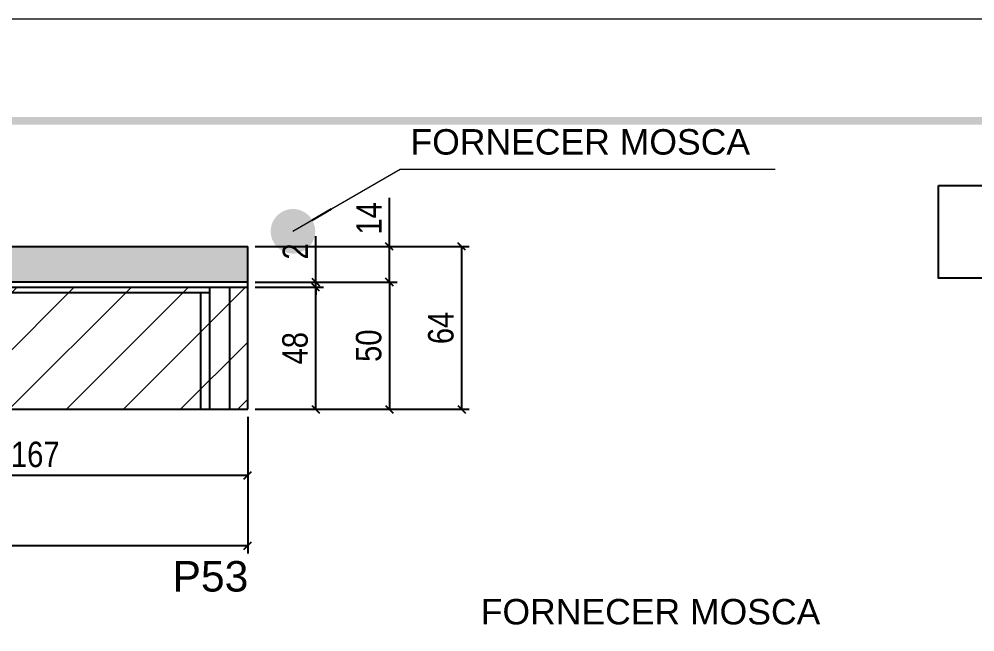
# Model space of a CAD drawing. Extents: x 3309 to 9563, y -2522 to 14608.
# Drawn here: x 4227.2 to 4602.9, y 10921.3 to 11162.1 of the extents above; entities that cross this region are included whole.
import ezdxf

# ---------------------------------------------------------------- set-up
doc = ezdxf.new("R2010")
doc.units = 0
doc.linetypes.add('DASHED', pattern=[0.75, 0.5, -0.25])
for name, color, linetype in [('5', 5, 'Continuous'), ('COTA', 241, 'Continuous'), ('NOMENCLATURA', 7, 'Continuous'), ('Painéis', 200, 'Continuous'), ('SARR_2.2x7', 40, 'Continuous'), ('SARR_3.5x7', 81, 'Continuous')]:
    doc.layers.add(name, color=color, linetype=linetype)
for name, color, linetype, lineweight in [('CARIMBO', 255, 'Continuous', 9), ('Folhas', 255, 'Continuous', 9), ('Hachura', 251, 'Continuous', 9), ('SARRAFO DE PRESSAO', 251, 'DASHED', 9)]:
    doc.layers.add(name, color=color, linetype=linetype, lineweight=lineweight)
doc.styles.add('ARIAL', font='arial.ttf')
doc.styles.add('COTA TECNICA', font='techl___.ttf', dxfattribs={"height": 10})
doc.styles.get("Standard").update_dxf_attribs({"font": 'arial.ttf'})
doc.dimstyles.new('3x', dxfattribs={"dimtxt": 10, "dimasz": 5, "dimexe": 7, "dimexo": 5, "dimgap": 4, "dimtad": 1, "dimdec": 4, "dimlfac": 0.333333, "dimdsep": 46, "dimtxsty": 'Standard', "dimblk": 'DOT', "dimcen": 0.09, "dimclrd": 1, "dimclre": 1, "dimclrt": 2, "dimadec": 0, "dimazin": 2, "dimtfac": 1, "dimtdec": 4, "dimtmove": 0, "dimatfit": 3, "dimldrblk": 'DOT', "dimfxl": 1, "dimtolj": 1, "dimtzin": 0, "dimlwd": 9, "dimlwe": 9, "dimarcsym": 0})
doc.dimstyles.new('PAINEL', dxfattribs={"dimtxt": 10, "dimasz": 3, "dimexe": 3, "dimexo": 3, "dimgap": 3, "dimtad": 1, "dimdec": 1, "dimzin": 12, "dimdsep": 46, "dimtxsty": 'COTA TECNICA', "dimblk1": 'OBLIQUE', "dimblk2": 'OBLIQUE', "dimsah": 1, "dimcen": 0.9, "dimclrd": 4, "dimclre": 4, "dimclrt": 240, "dimadec": 1, "dimazin": 3, "dimtfac": 1, "dimtdec": 1, "dimtmove": 0, "dimatfit": 3, "dimfxl": 1, "dimtolj": 1, "dimtzin": 12, "dimarcsym": 0})

# ---------------------------------------------------------------- blocks, each defined once
blk = doc.blocks.new('9999999999')
at = {"layer": 'Folhas'}
blk.add_lwpolyline([(98138.98, 34190.21), (99623.98, 34190.21), (99623.98, 35240.21), (98138.98, 35240.21)], close=True, dxfattribs=at)
at = {"layer": 'Folhas', "color": 30, "const_width": 3}
blk.add_lwpolyline([(98213.98, 34230.21), (99583.98, 34230.21), (99583.98, 35200.21), (98213.98, 35200.21)], close=True, dxfattribs=at)
blk = doc.blocks.new('_Oblique')
at = {"color": 0, "linetype": 'ByBlock', "lineweight": -2}
blk.add_line((-0.5, -0.5), (0.5, 0.5), dxfattribs=at)
blk = doc.blocks.new('*D309')
at = {"layer": 'COTA', "color": 4, "linetype": 'ByBlock', "lineweight": -2, "transparency": 16777216}
for p, q in [((3662.01, 11005.75), (3662.01, 10952.12)), ((4317.01, 11005.75), (4317.01, 10952.12)), ((4317.01, 10955.12), (3662.01, 10955.12))]:
    blk.add_line(p, q, dxfattribs=at)
at = {"layer": 'Defpoints', "color": 0, "linetype": 'ByBlock', "transparency": 16777216}
for p in [(3662.01, 11008.75), (4317.01, 11008.75), (3662.01, 10955.12)]:
    blk.add_point(p, dxfattribs=at)
at = {"layer": 'COTA', "color": 4, "linetype": 'ByBlock', "lineweight": -2, "transparency": 16777216, "xscale": 3, "yscale": 3, "zscale": 3, "rotation": 180}
blk.add_blockref('_Oblique', (3662.01, 10955.12), dxfattribs=at)
at = {"layer": 'COTA', "color": 4, "linetype": 'ByBlock', "lineweight": -2, "transparency": 16777216, "xscale": 3, "yscale": 3, "zscale": 3}
blk.add_blockref('_Oblique', (4317.01, 10955.12), dxfattribs=at)
at = {"layer": 'COTA', "color": 240, "linetype": 'ByBlock', "transparency": 16777216, "insert": (3989.51, 10963.23), "char_height": 10, "attachment_point": 5, "style": 'COTA TECNICA'}
blk.add_mtext('\\A1;655', dxfattribs=at)
blk = doc.blocks.new('*D274')
at = {"layer": 'COTA', "color": 4, "lineweight": -2, "transparency": 16777216}
for p, q in [((4320.01, 11072.75), (4404.1, 11072.75)), ((4401.1, 11072.75), (4401.1, 11008.75)), ((4320.01, 11008.75), (4404.1, 11008.75))]:
    blk.add_line(p, q, dxfattribs=at)
at = {"layer": 'Defpoints', "color": 0, "transparency": 16777216}
for p in [(4317.01, 11072.75, 0), (4317.01, 11008.75, 0), (4401.1, 11008.75)]:
    blk.add_point(p, dxfattribs=at)
at = {"layer": 'COTA', "color": 4, "lineweight": -2, "transparency": 16777216, "xscale": 3, "yscale": 3, "zscale": 3}
for p, rotation in [((4401.1, 11072.75), 90), ((4401.1, 11008.75), 270)]:
    blk.add_blockref('_Oblique', p, dxfattribs=dict(at, rotation=rotation))
at = {"layer": 'COTA', "color": 240, "transparency": 16777216, "insert": (4392.99, 11040.75), "char_height": 10, "attachment_point": 5, "rotation": 90, "style": 'COTA TECNICA'}
blk.add_mtext('\\A1;64', dxfattribs=at)
blk = doc.blocks.new('*D310')
at = {"layer": 'COTA', "color": 4, "lineweight": -2, "transparency": 16777216}
for p, q in [((4150.01, 11005.75), (4150.01, 10979.83)), ((4317.01, 11005.75), (4317.01, 10979.83)), ((4150.01, 10982.83), (4317.01, 10982.83))]:
    blk.add_line(p, q, dxfattribs=at)
at = {"layer": 'Defpoints', "color": 0, "transparency": 16777216}
for p in [(4150.01, 11008.75, 0), (4317.01, 11008.75, 0), (4317.01, 10982.83)]:
    blk.add_point(p, dxfattribs=at)
at = {"layer": 'COTA', "color": 4, "lineweight": -2, "transparency": 16777216, "xscale": 3, "yscale": 3, "zscale": 3, "rotation": 180}
blk.add_blockref('_Oblique', (4150.01, 10982.83), dxfattribs=at)
at = {"layer": 'COTA', "color": 4, "lineweight": -2, "transparency": 16777216, "xscale": 3, "yscale": 3, "zscale": 3}
blk.add_blockref('_Oblique', (4317.01, 10982.83), dxfattribs=at)
at = {"layer": 'COTA', "color": 240, "transparency": 16777216, "insert": (4233.51, 10990.94), "char_height": 10, "attachment_point": 5, "style": 'COTA TECNICA'}
blk.add_mtext('\\A1;167', dxfattribs=at)
blk = doc.blocks.new('*D311')
at = {"layer": 'COTA', "color": 4, "lineweight": -2, "transparency": 16777216}
for p, q in [((4320.01, 11058.75), (4375.73, 11058.75)), ((4372.73, 11058.75), (4372.73, 11008.75)), ((4320.01, 11008.75), (4375.73, 11008.75))]:
    blk.add_line(p, q, dxfattribs=at)
at = {"layer": 'Defpoints', "color": 0, "transparency": 16777216}
for p in [(4317.01, 11058.75, 0), (4317.01, 11008.75, 0), (4372.73, 11008.75)]:
    blk.add_point(p, dxfattribs=at)
at = {"layer": 'COTA', "color": 4, "lineweight": -2, "transparency": 16777216, "xscale": 3, "yscale": 3, "zscale": 3}
for p, rotation in [((4372.73, 11058.75), 90), ((4372.73, 11008.75), 270)]:
    blk.add_blockref('_Oblique', p, dxfattribs=dict(at, rotation=rotation))
at = {"layer": 'COTA', "color": 240, "transparency": 16777216, "insert": (4364.62, 11033.75), "char_height": 10, "attachment_point": 5, "rotation": 90, "style": 'COTA TECNICA'}
blk.add_mtext('\\A1;50', dxfattribs=at)
blk = doc.blocks.new('*D312')
at = {"layer": 'COTA', "color": 4, "lineweight": -2, "transparency": 16777216}
for p, q in [((4372.73, 11072.75), (4372.73, 11091.87)), ((4320.01, 11072.75), (4375.73, 11072.75)), ((4372.73, 11058.75), (4372.73, 11072.75)), ((4320.01, 11058.75), (4375.73, 11058.75))]:
    blk.add_line(p, q, dxfattribs=at)
at = {"layer": 'Defpoints', "color": 0, "transparency": 16777216}
for p in [(4317.01, 11072.75, 0), (4372.73, 11072.75), (4317.01, 11058.75, 0)]:
    blk.add_point(p, dxfattribs=at)
at = {"layer": 'COTA', "color": 4, "lineweight": -2, "transparency": 16777216, "xscale": 3, "yscale": 3, "zscale": 3}
for p, rotation in [((4372.73, 11072.75), 90), ((4372.73, 11058.75), 270)]:
    blk.add_blockref('_Oblique', p, dxfattribs=dict(at, rotation=rotation))
at = {"layer": 'COTA', "color": 240, "transparency": 16777216, "insert": (4364.66, 11083.81), "char_height": 10, "attachment_point": 5, "rotation": 90, "style": 'COTA TECNICA'}
blk.add_mtext('\\A1;14', dxfattribs=at)
blk = doc.blocks.new('*D292')
at = {"layer": 'COTA', "color": 4, "lineweight": -2, "transparency": 16777216}
for p, q in [((4320.01, 11056.75), (4346.76, 11056.75)), ((4343.76, 11008.75), (4343.76, 11056.75)), ((4320.01, 11008.75), (4346.76, 11008.75))]:
    blk.add_line(p, q, dxfattribs=at)
at = {"layer": 'Defpoints', "color": 0, "transparency": 16777216}
for p in [(4317.01, 11056.75, 0), (4343.76, 11056.75), (4317.01, 11008.75, 0)]:
    blk.add_point(p, dxfattribs=at)
at = {"layer": 'COTA', "color": 4, "lineweight": -2, "transparency": 16777216, "xscale": 3, "yscale": 3, "zscale": 3}
for p, rotation in [((4343.76, 11056.75), 90), ((4343.76, 11008.75), 270)]:
    blk.add_blockref('_Oblique', p, dxfattribs=dict(at, rotation=rotation))
at = {"layer": 'COTA', "color": 240, "transparency": 16777216, "insert": (4335.67, 11032.75), "char_height": 10, "attachment_point": 5, "rotation": 90, "style": 'COTA TECNICA'}
blk.add_mtext('\\A1;48', dxfattribs=at)
blk = doc.blocks.new('*D293')
at = {"layer": 'COTA', "color": 4, "lineweight": -2, "transparency": 16777216}
for p, q in [((4343.76, 11058.75), (4343.76, 11076.86)), ((4320.01, 11058.75), (4346.76, 11058.75)), ((4320.01, 11056.75), (4346.76, 11056.75)), ((4343.76, 11056.75), (4343.76, 11058.75)), ((4343.76, 11056.75), (4343.76, 11053.75))]:
    blk.add_line(p, q, dxfattribs=at)
at = {"layer": 'Defpoints', "color": 0, "transparency": 16777216}
for p in [(4317.01, 11058.75, 0), (4317.01, 11056.75, 0), (4343.76, 11058.75)]:
    blk.add_point(p, dxfattribs=at)
at = {"layer": 'COTA', "color": 4, "lineweight": -2, "transparency": 16777216, "xscale": 3, "yscale": 3, "zscale": 3}
for p, rotation in [((4343.76, 11058.75), 270), ((4343.76, 11056.75), 90)]:
    blk.add_blockref('_Oblique', p, dxfattribs=dict(at, rotation=rotation))
at = {"layer": 'COTA', "color": 240, "transparency": 16777216, "insert": (4335.76, 11070.8), "char_height": 10, "attachment_point": 5, "rotation": 90, "style": 'COTA TECNICA'}
blk.add_mtext('\\A1;2', dxfattribs=at)
blk = doc.blocks.new('_Dot')
at = {"color": 0, "linetype": 'ByBlock', "lineweight": -2}
blk.add_line((-0.5, 0), (-1, 0), dxfattribs=at)
at = {"color": 0, "linetype": 'ByBlock', "const_width": 0.5}
blk.add_lwpolyline([(-0.25, 0, 1), (0.25, 0, 1)], format="xyb", close=True, dxfattribs=at)
blk = doc.blocks.new('*D294')
at = {"layer": 'COTA', "color": 4, "lineweight": -2, "transparency": 16777216}
for p, q in [((4320.01, 11058.75), (4375.73, 11058.75)), ((4372.73, 11058.75), (4372.73, 11008.75)), ((4320.01, 11008.75), (4375.73, 11008.75))]:
    blk.add_line(p, q, dxfattribs=at)
at = {"layer": 'Defpoints', "color": 0, "transparency": 16777216}
for p in [(4317.01, 11058.75, 0), (4317.01, 11008.75, 0), (4372.73, 11008.75)]:
    blk.add_point(p, dxfattribs=at)
at = {"layer": 'COTA', "color": 4, "lineweight": -2, "transparency": 16777216, "xscale": 3, "yscale": 3, "zscale": 3}
for p, rotation in [((4372.73, 11058.75), 90), ((4372.73, 11008.75), 270)]:
    blk.add_blockref('_Oblique', p, dxfattribs=dict(at, rotation=rotation))
at = {"layer": 'COTA', "color": 240, "transparency": 16777216, "insert": (4364.62, 11033.75), "char_height": 10, "attachment_point": 5, "rotation": 90, "style": 'COTA TECNICA'}
blk.add_mtext('\\A1;50', dxfattribs=at)
blk = doc.blocks.new('*D295')
at = {"layer": 'COTA', "color": 4, "lineweight": -2, "transparency": 16777216}
for p, q in [((4372.73, 11072.75), (4372.73, 11091.87)), ((4320.01, 11072.75), (4375.73, 11072.75)), ((4372.73, 11058.75), (4372.73, 11072.75)), ((4320.01, 11058.75), (4375.73, 11058.75))]:
    blk.add_line(p, q, dxfattribs=at)
at = {"layer": 'Defpoints', "color": 0, "transparency": 16777216}
for p in [(4317.01, 11072.75, 0), (4372.73, 11072.75), (4317.01, 11058.75, 0)]:
    blk.add_point(p, dxfattribs=at)
at = {"layer": 'COTA', "color": 4, "lineweight": -2, "transparency": 16777216, "xscale": 3, "yscale": 3, "zscale": 3}
for p, rotation in [((4372.73, 11072.75), 90), ((4372.73, 11058.75), 270)]:
    blk.add_blockref('_Oblique', p, dxfattribs=dict(at, rotation=rotation))
at = {"layer": 'COTA', "color": 240, "transparency": 16777216, "insert": (4364.66, 11083.81), "char_height": 10, "attachment_point": 5, "rotation": 90, "style": 'COTA TECNICA'}
blk.add_mtext('\\A1;14', dxfattribs=at)
blk = doc.blocks.new('*D296')
at = {"layer": 'COTA', "color": 4, "lineweight": -2, "transparency": 16777216}
for p, q in [((4320.01, 11056.75), (4346.76, 11056.75)), ((4343.76, 11008.75), (4343.76, 11056.75)), ((4320.01, 11008.75), (4346.76, 11008.75))]:
    blk.add_line(p, q, dxfattribs=at)
at = {"layer": 'Defpoints', "color": 0, "transparency": 16777216}
for p in [(4317.01, 11056.75, 0), (4343.76, 11056.75), (4317.01, 11008.75, 0)]:
    blk.add_point(p, dxfattribs=at)
at = {"layer": 'COTA', "color": 4, "lineweight": -2, "transparency": 16777216, "xscale": 3, "yscale": 3, "zscale": 3}
for p, rotation in [((4343.76, 11056.75), 90), ((4343.76, 11008.75), 270)]:
    blk.add_blockref('_Oblique', p, dxfattribs=dict(at, rotation=rotation))
at = {"layer": 'COTA', "color": 240, "transparency": 16777216, "insert": (4335.67, 11032.75), "char_height": 10, "attachment_point": 5, "rotation": 90, "style": 'COTA TECNICA'}
blk.add_mtext('\\A1;48', dxfattribs=at)
blk = doc.blocks.new('*D297')
at = {"layer": 'COTA', "color": 4, "lineweight": -2, "transparency": 16777216}
for p, q in [((4343.76, 11058.75), (4343.76, 11076.86)), ((4320.01, 11058.75), (4346.76, 11058.75)), ((4320.01, 11056.75), (4346.76, 11056.75)), ((4343.76, 11056.75), (4343.76, 11058.75)), ((4343.76, 11056.75), (4343.76, 11053.75))]:
    blk.add_line(p, q, dxfattribs=at)
at = {"layer": 'Defpoints', "color": 0, "transparency": 16777216}
for p in [(4317.01, 11058.75, 0), (4317.01, 11056.75, 0), (4343.76, 11058.75)]:
    blk.add_point(p, dxfattribs=at)
at = {"layer": 'COTA', "color": 4, "lineweight": -2, "transparency": 16777216, "xscale": 3, "yscale": 3, "zscale": 3}
for p, rotation in [((4343.76, 11058.75), 270), ((4343.76, 11056.75), 90)]:
    blk.add_blockref('_Oblique', p, dxfattribs=dict(at, rotation=rotation))
at = {"layer": 'COTA', "color": 240, "transparency": 16777216, "insert": (4335.76, 11070.8), "char_height": 10, "attachment_point": 5, "rotation": 90, "style": 'COTA TECNICA'}
blk.add_mtext('\\A1;2', dxfattribs=at)
blk = doc.blocks.new('*D280')
at = {"layer": 'COTA', "color": 4, "lineweight": -2, "transparency": 16777216}
for p, q in [((4320.01, 11056.75), (4346.76, 11056.75)), ((4343.76, 11008.75), (4343.76, 11056.75)), ((4320.01, 11008.75), (4346.76, 11008.75))]:
    blk.add_line(p, q, dxfattribs=at)
at = {"layer": 'Defpoints', "color": 0, "transparency": 16777216}
for p in [(4317.01, 11056.75, 0), (4343.76, 11056.75), (4317.01, 11008.75, 0)]:
    blk.add_point(p, dxfattribs=at)
at = {"layer": 'COTA', "color": 4, "lineweight": -2, "transparency": 16777216, "xscale": 3, "yscale": 3, "zscale": 3}
for p, rotation in [((4343.76, 11056.75), 90), ((4343.76, 11008.75), 270)]:
    blk.add_blockref('_Oblique', p, dxfattribs=dict(at, rotation=rotation))
at = {"layer": 'COTA', "color": 240, "transparency": 16777216, "insert": (4335.67, 11032.75), "char_height": 10, "attachment_point": 5, "rotation": 90, "style": 'COTA TECNICA'}
blk.add_mtext('\\A1;48', dxfattribs=at)
blk = doc.blocks.new('*D281')
at = {"layer": 'COTA', "color": 4, "lineweight": -2, "transparency": 16777216}
for p, q in [((4343.76, 11058.75), (4343.76, 11076.86)), ((4320.01, 11058.75), (4346.76, 11058.75)), ((4320.01, 11056.75), (4346.76, 11056.75)), ((4343.76, 11056.75), (4343.76, 11058.75)), ((4343.76, 11056.75), (4343.76, 11053.75))]:
    blk.add_line(p, q, dxfattribs=at)
at = {"layer": 'Defpoints', "color": 0, "transparency": 16777216}
for p in [(4317.01, 11058.75, 0), (4317.01, 11056.75, 0), (4343.76, 11058.75)]:
    blk.add_point(p, dxfattribs=at)
at = {"layer": 'COTA', "color": 4, "lineweight": -2, "transparency": 16777216, "xscale": 3, "yscale": 3, "zscale": 3}
for p, rotation in [((4343.76, 11058.75), 270), ((4343.76, 11056.75), 90)]:
    blk.add_blockref('_Oblique', p, dxfattribs=dict(at, rotation=rotation))
at = {"layer": 'COTA', "color": 240, "transparency": 16777216, "insert": (4335.76, 11070.8), "char_height": 10, "attachment_point": 5, "rotation": 90, "style": 'COTA TECNICA'}
blk.add_mtext('\\A1;2', dxfattribs=at)
blk = doc.blocks.new('*D282')
at = {"layer": 'COTA', "color": 4, "lineweight": -2, "transparency": 16777216}
for p, q in [((4320.01, 11056.75), (4346.76, 11056.75)), ((4343.76, 11008.75), (4343.76, 11056.75)), ((4320.01, 11008.75), (4346.76, 11008.75))]:
    blk.add_line(p, q, dxfattribs=at)
at = {"layer": 'Defpoints', "color": 0, "transparency": 16777216}
for p in [(4317.01, 11056.75, 0), (4343.76, 11056.75), (4317.01, 11008.75, 0)]:
    blk.add_point(p, dxfattribs=at)
at = {"layer": 'COTA', "color": 4, "lineweight": -2, "transparency": 16777216, "xscale": 3, "yscale": 3, "zscale": 3}
for p, rotation in [((4343.76, 11056.75), 90), ((4343.76, 11008.75), 270)]:
    blk.add_blockref('_Oblique', p, dxfattribs=dict(at, rotation=rotation))
at = {"layer": 'COTA', "color": 240, "transparency": 16777216, "insert": (4335.67, 11032.75), "char_height": 10, "attachment_point": 5, "rotation": 90, "style": 'COTA TECNICA'}
blk.add_mtext('\\A1;48', dxfattribs=at)
blk = doc.blocks.new('*D283')
at = {"layer": 'COTA', "color": 4, "lineweight": -2, "transparency": 16777216}
for p, q in [((4343.76, 11058.75), (4343.76, 11076.86)), ((4320.01, 11058.75), (4346.76, 11058.75)), ((4320.01, 11056.75), (4346.76, 11056.75)), ((4343.76, 11056.75), (4343.76, 11058.75)), ((4343.76, 11056.75), (4343.76, 11053.75))]:
    blk.add_line(p, q, dxfattribs=at)
at = {"layer": 'Defpoints', "color": 0, "transparency": 16777216}
for p in [(4317.01, 11058.75, 0), (4317.01, 11056.75, 0), (4343.76, 11058.75)]:
    blk.add_point(p, dxfattribs=at)
at = {"layer": 'COTA', "color": 4, "lineweight": -2, "transparency": 16777216, "xscale": 3, "yscale": 3, "zscale": 3}
for p, rotation in [((4343.76, 11058.75), 270), ((4343.76, 11056.75), 90)]:
    blk.add_blockref('_Oblique', p, dxfattribs=dict(at, rotation=rotation))
at = {"layer": 'COTA', "color": 240, "transparency": 16777216, "insert": (4335.76, 11070.8), "char_height": 10, "attachment_point": 5, "rotation": 90, "style": 'COTA TECNICA'}
blk.add_mtext('\\A1;2', dxfattribs=at)
blk = doc.blocks.new('*D284')
at = {"layer": 'COTA', "color": 4, "lineweight": -2, "transparency": 16777216}
for p, q in [((4320.01, 11056.75), (4346.76, 11056.75)), ((4343.76, 11008.75), (4343.76, 11056.75)), ((4320.01, 11008.75), (4346.76, 11008.75))]:
    blk.add_line(p, q, dxfattribs=at)
at = {"layer": 'Defpoints', "color": 0, "transparency": 16777216}
for p in [(4317.01, 11056.75, 0), (4343.76, 11056.75), (4317.01, 11008.75, 0)]:
    blk.add_point(p, dxfattribs=at)
at = {"layer": 'COTA', "color": 4, "lineweight": -2, "transparency": 16777216, "xscale": 3, "yscale": 3, "zscale": 3}
for p, rotation in [((4343.76, 11056.75), 90), ((4343.76, 11008.75), 270)]:
    blk.add_blockref('_Oblique', p, dxfattribs=dict(at, rotation=rotation))
at = {"layer": 'COTA', "color": 240, "transparency": 16777216, "insert": (4335.67, 11032.75), "char_height": 10, "attachment_point": 5, "rotation": 90, "style": 'COTA TECNICA'}
blk.add_mtext('\\A1;48', dxfattribs=at)
blk = doc.blocks.new('*D285')
at = {"layer": 'COTA', "color": 4, "lineweight": -2, "transparency": 16777216}
for p, q in [((4343.76, 11058.75), (4343.76, 11076.86)), ((4320.01, 11058.75), (4346.76, 11058.75)), ((4320.01, 11056.75), (4346.76, 11056.75)), ((4343.76, 11056.75), (4343.76, 11058.75)), ((4343.76, 11056.75), (4343.76, 11053.75))]:
    blk.add_line(p, q, dxfattribs=at)
at = {"layer": 'Defpoints', "color": 0, "transparency": 16777216}
for p in [(4317.01, 11058.75, 0), (4317.01, 11056.75, 0), (4343.76, 11058.75)]:
    blk.add_point(p, dxfattribs=at)
at = {"layer": 'COTA', "color": 4, "lineweight": -2, "transparency": 16777216, "xscale": 3, "yscale": 3, "zscale": 3}
for p, rotation in [((4343.76, 11058.75), 270), ((4343.76, 11056.75), 90)]:
    blk.add_blockref('_Oblique', p, dxfattribs=dict(at, rotation=rotation))
at = {"layer": 'COTA', "color": 240, "transparency": 16777216, "insert": (4335.76, 11070.8), "char_height": 10, "attachment_point": 5, "rotation": 90, "style": 'COTA TECNICA'}
blk.add_mtext('\\A1;2', dxfattribs=at)
blk = doc.blocks.new('*D286')
at = {"layer": 'COTA', "color": 4, "lineweight": -2, "transparency": 16777216}
for p, q in [((4320.01, 11056.75), (4346.76, 11056.75)), ((4343.76, 11008.75), (4343.76, 11056.75)), ((4320.01, 11008.75), (4346.76, 11008.75))]:
    blk.add_line(p, q, dxfattribs=at)
at = {"layer": 'Defpoints', "color": 0, "transparency": 16777216}
for p in [(4317.01, 11056.75, 0), (4343.76, 11056.75), (4317.01, 11008.75, 0)]:
    blk.add_point(p, dxfattribs=at)
at = {"layer": 'COTA', "color": 4, "lineweight": -2, "transparency": 16777216, "xscale": 3, "yscale": 3, "zscale": 3}
for p, rotation in [((4343.76, 11056.75), 90), ((4343.76, 11008.75), 270)]:
    blk.add_blockref('_Oblique', p, dxfattribs=dict(at, rotation=rotation))
at = {"layer": 'COTA', "color": 240, "transparency": 16777216, "insert": (4335.67, 11032.75), "char_height": 10, "attachment_point": 5, "rotation": 90, "style": 'COTA TECNICA'}
blk.add_mtext('\\A1;48', dxfattribs=at)
blk = doc.blocks.new('*D287')
at = {"layer": 'COTA', "color": 4, "lineweight": -2, "transparency": 16777216}
for p, q in [((4343.76, 11058.75), (4343.76, 11076.86)), ((4320.01, 11058.75), (4346.76, 11058.75)), ((4320.01, 11056.75), (4346.76, 11056.75)), ((4343.76, 11056.75), (4343.76, 11058.75)), ((4343.76, 11056.75), (4343.76, 11053.75))]:
    blk.add_line(p, q, dxfattribs=at)
at = {"layer": 'Defpoints', "color": 0, "transparency": 16777216}
for p in [(4317.01, 11058.75, 0), (4317.01, 11056.75, 0), (4343.76, 11058.75)]:
    blk.add_point(p, dxfattribs=at)
at = {"layer": 'COTA', "color": 4, "lineweight": -2, "transparency": 16777216, "xscale": 3, "yscale": 3, "zscale": 3}
for p, rotation in [((4343.76, 11058.75), 270), ((4343.76, 11056.75), 90)]:
    blk.add_blockref('_Oblique', p, dxfattribs=dict(at, rotation=rotation))
at = {"layer": 'COTA', "color": 240, "transparency": 16777216, "insert": (4335.76, 11070.8), "char_height": 10, "attachment_point": 5, "rotation": 90, "style": 'COTA TECNICA'}
blk.add_mtext('\\A1;2', dxfattribs=at)
blk = doc.blocks.new('*D288')
at = {"layer": 'COTA', "color": 4, "lineweight": -2, "transparency": 16777216}
for p, q in [((4320.01, 11056.75), (4346.76, 11056.75)), ((4343.76, 11008.75), (4343.76, 11056.75)), ((4320.01, 11008.75), (4346.76, 11008.75))]:
    blk.add_line(p, q, dxfattribs=at)
at = {"layer": 'Defpoints', "color": 0, "transparency": 16777216}
for p in [(4317.01, 11056.75, 0), (4343.76, 11056.75), (4317.01, 11008.75, 0)]:
    blk.add_point(p, dxfattribs=at)
at = {"layer": 'COTA', "color": 4, "lineweight": -2, "transparency": 16777216, "xscale": 3, "yscale": 3, "zscale": 3}
for p, rotation in [((4343.76, 11056.75), 90), ((4343.76, 11008.75), 270)]:
    blk.add_blockref('_Oblique', p, dxfattribs=dict(at, rotation=rotation))
at = {"layer": 'COTA', "color": 240, "transparency": 16777216, "insert": (4335.67, 11032.75), "char_height": 10, "attachment_point": 5, "rotation": 90, "style": 'COTA TECNICA'}
blk.add_mtext('\\A1;48', dxfattribs=at)
blk = doc.blocks.new('*D289')
at = {"layer": 'COTA', "color": 4, "lineweight": -2, "transparency": 16777216}
for p, q in [((4343.76, 11058.75), (4343.76, 11076.86)), ((4320.01, 11058.75), (4346.76, 11058.75)), ((4320.01, 11056.75), (4346.76, 11056.75)), ((4343.76, 11056.75), (4343.76, 11058.75)), ((4343.76, 11056.75), (4343.76, 11053.75))]:
    blk.add_line(p, q, dxfattribs=at)
at = {"layer": 'Defpoints', "color": 0, "transparency": 16777216}
for p in [(4317.01, 11058.75, 0), (4317.01, 11056.75, 0), (4343.76, 11058.75)]:
    blk.add_point(p, dxfattribs=at)
at = {"layer": 'COTA', "color": 4, "lineweight": -2, "transparency": 16777216, "xscale": 3, "yscale": 3, "zscale": 3}
for p, rotation in [((4343.76, 11058.75), 270), ((4343.76, 11056.75), 90)]:
    blk.add_blockref('_Oblique', p, dxfattribs=dict(at, rotation=rotation))
at = {"layer": 'COTA', "color": 240, "transparency": 16777216, "insert": (4335.76, 11070.8), "char_height": 10, "attachment_point": 5, "rotation": 90, "style": 'COTA TECNICA'}
blk.add_mtext('\\A1;2', dxfattribs=at)
blk = doc.blocks.new('*D290')
at = {"layer": 'COTA', "color": 4, "lineweight": -2, "transparency": 16777216}
for p, q in [((4320.01, 11056.75), (4346.76, 11056.75)), ((4343.76, 11008.75), (4343.76, 11056.75)), ((4320.01, 11008.75), (4346.76, 11008.75))]:
    blk.add_line(p, q, dxfattribs=at)
at = {"layer": 'Defpoints', "color": 0, "transparency": 16777216}
for p in [(4317.01, 11056.75, 0), (4343.76, 11056.75), (4317.01, 11008.75, 0)]:
    blk.add_point(p, dxfattribs=at)
at = {"layer": 'COTA', "color": 4, "lineweight": -2, "transparency": 16777216, "xscale": 3, "yscale": 3, "zscale": 3}
for p, rotation in [((4343.76, 11056.75), 90), ((4343.76, 11008.75), 270)]:
    blk.add_blockref('_Oblique', p, dxfattribs=dict(at, rotation=rotation))
at = {"layer": 'COTA', "color": 240, "transparency": 16777216, "insert": (4335.67, 11032.75), "char_height": 10, "attachment_point": 5, "rotation": 90, "style": 'COTA TECNICA'}
blk.add_mtext('\\A1;48', dxfattribs=at)
blk = doc.blocks.new('*D291')
at = {"layer": 'COTA', "color": 4, "lineweight": -2, "transparency": 16777216}
for p, q in [((4343.76, 11058.75), (4343.76, 11076.86)), ((4320.01, 11058.75), (4346.76, 11058.75)), ((4320.01, 11056.75), (4346.76, 11056.75)), ((4343.76, 11056.75), (4343.76, 11058.75)), ((4343.76, 11056.75), (4343.76, 11053.75))]:
    blk.add_line(p, q, dxfattribs=at)
at = {"layer": 'Defpoints', "color": 0, "transparency": 16777216}
for p in [(4317.01, 11058.75, 0), (4317.01, 11056.75, 0), (4343.76, 11058.75)]:
    blk.add_point(p, dxfattribs=at)
at = {"layer": 'COTA', "color": 4, "lineweight": -2, "transparency": 16777216, "xscale": 3, "yscale": 3, "zscale": 3}
for p, rotation in [((4343.76, 11058.75), 270), ((4343.76, 11056.75), 90)]:
    blk.add_blockref('_Oblique', p, dxfattribs=dict(at, rotation=rotation))
at = {"layer": 'COTA', "color": 240, "transparency": 16777216, "insert": (4335.76, 11070.8), "char_height": 10, "attachment_point": 5, "rotation": 90, "style": 'COTA TECNICA'}
blk.add_mtext('\\A1;2', dxfattribs=at)
blk = doc.blocks.new('*D278')
at = {"layer": 'COTA', "color": 4, "lineweight": -2, "transparency": 16777216}
for p, q in [((4320.01, 11056.75), (4346.76, 11056.75)), ((4343.76, 11008.75), (4343.76, 11056.75)), ((4320.01, 11008.75), (4346.76, 11008.75))]:
    blk.add_line(p, q, dxfattribs=at)
at = {"layer": 'Defpoints', "color": 0, "transparency": 16777216}
for p in [(4317.01, 11056.75, 0), (4343.76, 11056.75), (4317.01, 11008.75, 0)]:
    blk.add_point(p, dxfattribs=at)
at = {"layer": 'COTA', "color": 4, "lineweight": -2, "transparency": 16777216, "xscale": 3, "yscale": 3, "zscale": 3}
for p, rotation in [((4343.76, 11056.75), 90), ((4343.76, 11008.75), 270)]:
    blk.add_blockref('_Oblique', p, dxfattribs=dict(at, rotation=rotation))
at = {"layer": 'COTA', "color": 240, "transparency": 16777216, "insert": (4335.67, 11032.75), "char_height": 10, "attachment_point": 5, "rotation": 90, "style": 'COTA TECNICA'}
blk.add_mtext('\\A1;48', dxfattribs=at)
blk = doc.blocks.new('*D279')
at = {"layer": 'COTA', "color": 4, "lineweight": -2, "transparency": 16777216}
for p, q in [((4343.76, 11058.75), (4343.76, 11076.86)), ((4320.01, 11058.75), (4346.76, 11058.75)), ((4320.01, 11056.75), (4346.76, 11056.75)), ((4343.76, 11056.75), (4343.76, 11058.75)), ((4343.76, 11056.75), (4343.76, 11053.75))]:
    blk.add_line(p, q, dxfattribs=at)
at = {"layer": 'Defpoints', "color": 0, "transparency": 16777216}
for p in [(4317.01, 11058.75, 0), (4317.01, 11056.75, 0), (4343.76, 11058.75)]:
    blk.add_point(p, dxfattribs=at)
at = {"layer": 'COTA', "color": 4, "lineweight": -2, "transparency": 16777216, "xscale": 3, "yscale": 3, "zscale": 3}
for p, rotation in [((4343.76, 11058.75), 270), ((4343.76, 11056.75), 90)]:
    blk.add_blockref('_Oblique', p, dxfattribs=dict(at, rotation=rotation))
at = {"layer": 'COTA', "color": 240, "transparency": 16777216, "insert": (4335.76, 11070.8), "char_height": 10, "attachment_point": 5, "rotation": 90, "style": 'COTA TECNICA'}
blk.add_mtext('\\A1;2', dxfattribs=at)

msp = doc.modelspace()

# ---------------------------------------------------------------- hatches: boundary and pattern name
at = {"layer": 'COTA'}
h = msp.add_hatch(dxfattribs=at)
h.set_pattern_fill('AR-CONC', color=256, scale=0.03)
h.set_pattern_definition([(50, (-3264.728, -2203.2577), (5.4655401, -0.4781726), [0.5715, -6.2865]), (355, (-3264.728, -2203.2577), (-1.0573026, 5.7317054), [0.4572, -5.0292175]), (100.451445, (-3264.2727, -2203.2975), (4.4082374, 5.2535326), [0.4857003, -5.3427073]), (46.1842, (-3264.728, -2201.734), (8.1323712, -1.2612698), [0.85725, -9.42975]), (96.63556, (-3264.0505, -2201.839), (7.122124, 7.4227837), [0.7285507, -8.0140682]), (351.18415, (-3264.728, -2201.734), (7.122124, 7.4227837), [0.685799, -7.543792]), (21, (-3263.966, -2202.1147), (4.5484317, -3.067956), [0.5715, -6.2865]), (326, (-3263.966, -2202.1147), (1.8540609, 5.525639), [0.4572, -5.0292]), (71.451445, (-3263.587, -2202.3703), (6.4024926, 2.457683), [0.4857003, -5.3426981]), (37.5, (-3264.7281, -2203.2577), (0.0926581, 2.53665117), [0, -4.96824, 0, -5.1054, 0, -5.04825]), (7.5, (-3264.7281, -2203.2577), (2.00458988, 3.00541724), [0, -2.91084, 0, -4.85394, 0, -1.92405]), (327.5, (-3266.4274, -2203.2577), (4.06771786, -0.17186232), [0, -1.905, 0, -5.9436, 0, -7.8867]), (317.5, (-3267.1894, -2203.2577), (4.44387544, 0.7627947), [0, -2.4765, 0, -3.94716, 0, -5.6007])])
h.paths.add_polyline_path([(4317.01, 11058.75), (4317.01, 11072.75), (3662.01, 11072.75), (3662.01, 11058.75)])
at = {"layer": 'Hachura'}
h = msp.add_hatch(dxfattribs=at)
h.set_pattern_fill('ANSI31', color=256, scale=5)
h.set_pattern_definition([(45, (-4768.5, -1148.575), (-11.22532, 11.22532), [])])
h.paths.add_polyline_path([(3906.01, 11056.75), (3662.01, 11056.75), (3662.01, 11008.75), (3906.01, 11008.75)])
h.paths.add_polyline_path([(4150.01, 11056.75), (3906.01, 11056.75), (3906.01, 11008.75), (4150.01, 11008.75)])
h.paths.add_polyline_path([(4317.01, 11056.75), (4150.01, 11056.75), (4150.01, 11008.75), (4317.01, 11008.75)])

# ---------------------------------------------------------------- linework, layer by layer
at = {"layer": 'COTA'}
for p in [(3662.01, 11072.75, 0), (4317.01, 11058.75, 0)]:
    msp.add_line(p, (4317.01, 11072.75, 0), dxfattribs=at)
at = {"layer": 'NOMENCLATURA'}
msp.add_lwpolyline([(4588.5, 11096.72), (4723.04, 11096.72), (4723.04, 11060.26), (4588.5, 11060.26)], close=True, dxfattribs=at)
at = {"layer": 'Painéis', "linetype": 'ByBlock'}
for p, q in [((4317.01, 11058.75, 0), (3662.01, 11058.75, 0)), ((4317.01, 11008.75, 0), (4317.01, 11058.75, 0)), ((3662.01, 11008.75, 0), (4317.01, 11008.75, 0))]:
    msp.add_line(p, q, dxfattribs=at)
at = {"layer": 'Painéis', "linetype": 'ByBlock', "elevation": 0}
msp.add_lwpolyline([(3662.01, 11056.75), (4317.01, 11056.75), (4317.01, 11058.75), (3662.01, 11058.75)], close=True, dxfattribs=at)
at = {"layer": 'SARR_2.2x7', "linetype": 'Continuous'}
for p, q in [((4310.01, 11008.75, 0), (4310.01, 11056.75, 0)), ((4302.01, 11054.55, 0), (4150.01, 11054.55, 0))]:
    msp.add_line(p, q, dxfattribs=at)
at = {"layer": 'SARR_3.5x7'}
for p, q in [((4302.01, 11056.75, 0), (4302.01, 11008.75, 0)), ((4298.51, 11054.55, 0), (4298.51, 11008.75, 0))]:
    msp.add_line(p, q, dxfattribs=at)

# ---------------------------------------------------------------- block references
at = {"layer": 'SARRAFO DE PRESSAO', "color": 6, "linetype": 'ByBlock'}
msp.add_blockref('9999999999', (-94829.61, -24078.07), dxfattribs=at)

# ---------------------------------------------------------------- texts
at = {"layer": '5', "linetype": 'Continuous'}
msp.add_text('P53', height=12, rotation=0, dxfattribs=at).set_placement((4287.45, 10937.11, 0))
at = {"layer": 'CARIMBO', "style": 'ARIAL'}
for p in [(4381, 11108.88), (4408.62, 10924.19)]:
    msp.add_text('FORNECER MOSCA', height=10, dxfattribs=at).set_placement(p)

# ---------------------------------------------------------------- dimensions: what is measured, and where the dimension line sits
at = {"layer": 'COTA'}
for base, p1, p2, picture, middle in [((4372.73, 11072.75), (4317.01, 11058.75, 0), (4317.01, 11072.75, 0), '*D312', (4364.66, 11083.81)), ((4372.73, 11072.75), (4317.01, 11058.75, 0), (4317.01, 11072.75, 0), '*D295', (4364.66, 11083.81)), ((4343.76, 11058.75), (4317.01, 11056.75, 0), (4317.01, 11058.75, 0), '*D293', (4335.76, 11070.8)), ((4343.76, 11058.75), (4317.01, 11056.75, 0), (4317.01, 11058.75, 0), '*D297', (4335.76, 11070.8)), ((4343.76, 11058.75), (4317.01, 11056.75, 0), (4317.01, 11058.75, 0), '*D281', (4335.76, 11070.8)), ((4343.76, 11058.75), (4317.01, 11056.75, 0), (4317.01, 11058.75, 0), '*D283', (4335.76, 11070.8)), ((4343.76, 11058.75), (4317.01, 11056.75, 0), (4317.01, 11058.75, 0), '*D285', (4335.76, 11070.8)), ((4343.76, 11058.75), (4317.01, 11056.75, 0), (4317.01, 11058.75, 0), '*D287', (4335.76, 11070.8)), ((4343.76, 11058.75), (4317.01, 11056.75, 0), (4317.01, 11058.75, 0), '*D289', (4335.76, 11070.8)), ((4343.76, 11058.75), (4317.01, 11056.75, 0), (4317.01, 11058.75, 0), '*D291', (4335.76, 11070.8)), ((4343.76, 11058.75), (4317.01, 11056.75, 0), (4317.01, 11058.75, 0), '*D279', (4335.76, 11070.8)), ((4401.1, 11008.75), (4317.01, 11072.75, 0), (4317.01, 11008.75, 0), '*D274', (4392.99, 11040.75)), ((4372.73, 11008.75), (4317.01, 11058.75, 0), (4317.01, 11008.75, 0), '*D311', (4364.62, 11033.75)), ((4372.73, 11008.75), (4317.01, 11058.75, 0), (4317.01, 11008.75, 0), '*D294', (4364.62, 11033.75)), ((4343.76, 11056.75), (4317.01, 11008.75, 0), (4317.01, 11056.75, 0), '*D292', (4335.67, 11032.75)), ((4343.76, 11056.75), (4317.01, 11008.75, 0), (4317.01, 11056.75, 0), '*D296', (4335.67, 11032.75)), ((4343.76, 11056.75), (4317.01, 11008.75, 0), (4317.01, 11056.75, 0), '*D280', (4335.67, 11032.75)), ((4343.76, 11056.75), (4317.01, 11008.75, 0), (4317.01, 11056.75, 0), '*D282', (4335.67, 11032.75)), ((4343.76, 11056.75), (4317.01, 11008.75, 0), (4317.01, 11056.75, 0), '*D284', (4335.67, 11032.75)), ((4343.76, 11056.75), (4317.01, 11008.75, 0), (4317.01, 11056.75, 0), '*D286', (4335.67, 11032.75)), ((4343.76, 11056.75), (4317.01, 11008.75, 0), (4317.01, 11056.75, 0), '*D288', (4335.67, 11032.75)), ((4343.76, 11056.75), (4317.01, 11008.75, 0), (4317.01, 11056.75, 0), '*D290', (4335.67, 11032.75)), ((4343.76, 11056.75), (4317.01, 11008.75, 0), (4317.01, 11056.75, 0), '*D278', (4335.67, 11032.75))]:
    dim = msp.add_linear_dim(base=base, p1=p1, p2=p2, angle=90, dimstyle='PAINEL', dxfattribs=at)
    dim.commit()
    dim.dimension.update_dxf_attribs({"geometry": picture, "text_midpoint": middle})
at = {"layer": 'COTA', "linetype": 'ByBlock'}
dim = msp.add_linear_dim(base=(3662.01, 10955.12, 0), p1=(4317.01, 11008.75, 0), p2=(3662.01, 11008.75, 0), angle=180, dimstyle='PAINEL', dxfattribs=at)
dim.commit()
dim.dimension.update_dxf_attribs({"geometry": '*D309', "text_midpoint": (3989.51, 10963.23, 0)})
at = {"layer": 'COTA'}
dim = msp.add_linear_dim(base=(4317.01, 10982.83), p1=(4150.01, 11008.75, 0), p2=(4317.01, 11008.75, 0), dimstyle='PAINEL', dxfattribs=at)
dim.commit()
dim.dimension.update_dxf_attribs({"geometry": '*D310', "text_midpoint": (4233.51, 10990.94)})

# ---------------------------------------------------------------- leaders
at = {"layer": 'Hachura'}
msp.add_leader([(4334.81, 11078.73), (4376.93, 11103.16), (4524.37, 11103.16)], dimstyle='3x', override={"dimasz": 17.5, "dimgap": 4, "dimtad": 0}, dxfattribs=at)

doc.saveas('drawing.dxf')
